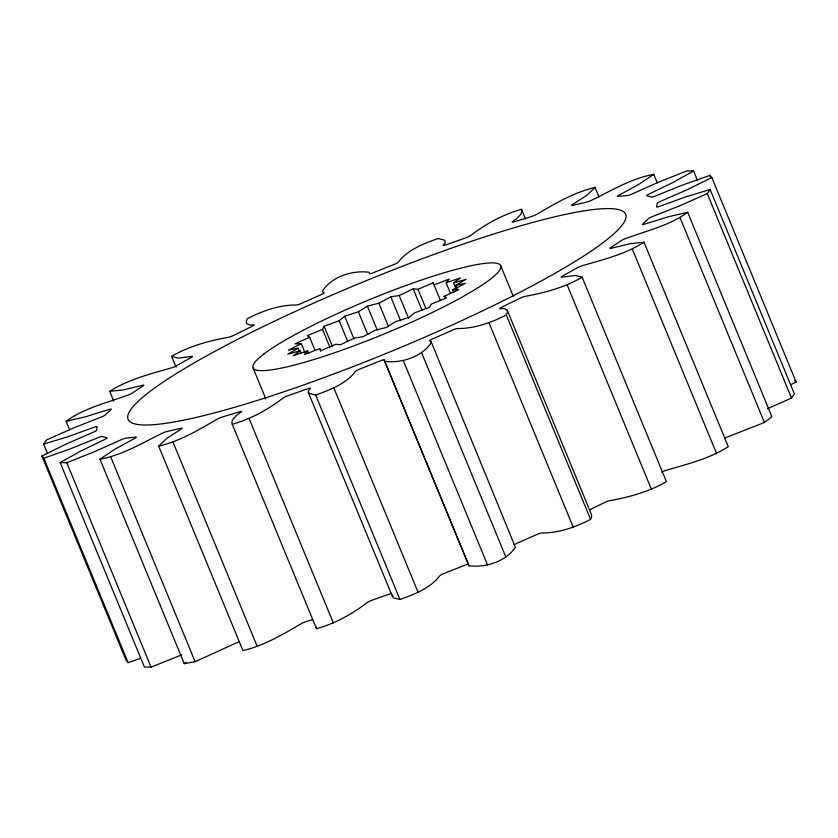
<?xml version="1.0" encoding="UTF-8"?>
<svg xmlns="http://www.w3.org/2000/svg" width="838" height="838" viewBox="0 0 838 838"><rect width="100%" height="100%" fill="white"/><g stroke="black" fill="none" stroke-linecap="round" stroke-linejoin="round"><path stroke-width="1.26" d="M589.596 509.871L604.02 502.779A4.379 0.608 -22.4 0 1 609.593 500.747C629.254 497.123 649.052 491.78 666.42 481.672L582.159 277.252C564.791 287.361 545.004 292.692 525.332 296.327A4.379 0.608 -22.4 0 0 519.759 298.359L502.004 307.075A4.379 0.608 -22.4 0 0 500.108 308.719L503.984 308.531L507.158 310.029L507.43 312.385L506.32 314.952C491.372 322.651 474.507 328.706 457.517 328.538A4.379 0.608 -22.4 0 0 452.478 330.13L432.827 338.814A4.379 0.608 -22.4 0 0 429.59 340.888L431.151 341.747L431.12 342.815C421.818 357.061 401.014 363.577 384.632 361.293L384.213 359.952A4.379 0.608 -22.4 0 0 380.043 360.989L359.837 369.045A4.379 0.608 -22.4 0 0 355.49 371.412C346.115 383.825 329.889 389.995 315.675 395.054L308.897 393.326L308.394 390.707L310.395 388.423A4.379 0.608 -22.4 0 0 307.399 388.842L288.01 395.725A4.379 0.608 -22.4 0 0 282.835 398.207C267.751 409.782 250.614 419.168 232.252 424.269L316.502 628.699C334.865 623.598 352.012 614.202 367.096 602.637A4.379 0.608 -22.4 0 1 372.271 600.155L391.66 593.262M431.151 341.747L515.38 547.245C506.079 561.481 485.265 568.007 468.882 565.723L468.463 564.383A4.379 0.608 -22.4 0 0 464.304 565.42L444.098 573.475A4.379 0.608 -22.4 0 0 439.751 575.832C430.365 588.245 414.15 594.425 399.936 599.484L393.148 597.756L392.655 595.137M514.008 544.91A4.379 0.608 -22.4 0 1 517.088 543.244L536.739 534.55A4.379 0.608 -22.4 0 1 541.777 532.968C558.768 533.136 575.633 527.071 590.581 519.382L591.68 516.816L591.408 514.448L507.158 310.029M315.036 350.368L309.61 337.211L307.169 335.734L322.546 329.397L324.117 326.286L339.181 320.734L344.648 316.198L358.381 311.799L367.39 306.153L378.849 303.199L390.77 296.82L399.181 295.521L413.197 288.859L417.994 289.299L433.162 282.794L440.558 300.748M47.598 453.756L43.618 444.077L46.478 439.96L73.985 427.778L100.434 417.366A4.379 0.608 -22.4 0 0 105.326 414.904L111.045 409.457A4.379 0.608 -22.4 0 0 108.552 409.625L85.518 416.779L66.076 421.263L69.575 429.737M725.425 437.792L764.424 422.499L771.924 416.737L687.663 212.307L668.221 216.791L645.187 223.956A4.379 0.608 -22.4 0 1 642.704 224.113L648.413 218.666A4.379 0.608 -22.4 0 1 653.305 216.204L679.754 205.802L707.262 193.62L710.132 189.493L794.382 393.923L791.522 398.04L767.461 408.724M308.625 353.186L307.64 350.797L304.477 354.516L319.76 348.608L320.745 351.007M450.561 293.541L446.12 282.773L449.283 279.054L434 284.951L433.162 282.794M312.658 619.575L306.499 621.45A4.379 0.608 -22.4 0 0 300.852 623.891C282.553 634.659 263.771 645.731 242.936 650.581L158.675 446.151L166.563 438.567L181.081 429.119A4.379 0.608 -22.4 0 0 180.935 428.249L167.003 431.486A4.379 0.608 -22.4 0 0 161.284 433.717C141.454 443.407 121.845 455.306 99.973 459.224L184.234 663.654L195.128 661.695L238.359 642.002M599.055 197.098L595.064 187.419L587.187 195.013L572.658 204.451A4.379 0.608 -22.4 0 0 572.804 205.331L586.736 202.094A4.379 0.608 -22.4 0 0 592.466 199.853C612.285 190.163 631.894 178.264 653.766 174.346L657.254 182.81M66.076 421.263C83.947 408.232 106.416 402.973 127.062 395.4A4.379 0.608 -22.4 0 0 132.561 392.917L143.099 385.868A4.379 0.608 -22.4 0 0 142.031 385.386L123.165 389.963L109.726 391.336L113.717 401.014M661.559 472.265A4.379 0.608 -22.4 0 1 667.289 469.929C688.155 463.885 709.849 458.47 728.274 446.664L644.013 242.234L630.574 243.607L611.709 248.195A4.379 0.608 -22.4 0 1 610.64 247.702L621.178 240.663A4.379 0.608 -22.4 0 1 626.688 238.181C647.324 230.597 669.792 225.338 687.663 212.307M301.23 353.049L300.245 350.661L293.29 355.689L307.64 350.797M455.987 288.89L453.515 282.909L460.471 277.881L446.12 282.773M99.973 459.224L114.628 449.388L134.394 438.567A4.379 0.608 -22.4 0 0 135.735 437.122L126.067 438.138A4.379 0.608 -22.4 0 0 120.651 440.002L95.113 451.441L66.799 462.712L60.147 462.586L144.408 667.017L151.06 667.132L181.773 654.845M653.766 174.346L639.111 184.182L619.345 195.013A4.379 0.608 -22.4 0 0 618.004 196.459L627.672 195.443A4.379 0.608 -22.4 0 0 633.088 193.568L658.626 182.139L686.94 170.868L693.592 170.983L697.583 180.662M184.234 663.654L186.298 662.198M109.726 391.336C128.151 379.53 149.845 374.115 170.711 368.071A4.379 0.608 -22.4 0 0 176.441 365.735L191.085 357.575A4.379 0.608 -22.4 0 0 191.514 356.475L178.106 358.172L171.581 356.328C188.948 346.22 208.746 340.877 228.407 337.253A4.379 0.608 -22.4 0 0 233.98 335.221L251.735 326.495A4.379 0.608 -22.4 0 0 253.631 324.851L249.755 325.039L246.592 323.552L246.32 321.184L247.419 318.618C262.367 310.929 279.232 304.864 296.223 305.032A4.379 0.608 -22.4 0 0 301.261 303.45L320.912 294.756A4.379 0.608 -22.4 0 0 324.149 292.692L322.599 291.823L322.62 290.755C331.921 276.519 352.735 269.993 369.118 272.277L369.537 273.617A4.379 0.608 -22.4 0 0 373.696 272.58L393.902 264.525A4.379 0.608 -22.4 0 0 398.249 262.168C407.635 249.755 423.85 243.575 438.065 238.516L444.852 240.244L445.345 242.863L443.344 245.146A4.379 0.608 -22.4 0 0 446.34 244.738L465.729 237.845A4.379 0.608 -22.4 0 0 470.904 235.363C485.988 223.798 503.135 214.402 521.498 209.301L525.478 218.98M582.159 277.252L575.643 275.409L562.225 277.106A4.379 0.608 -22.4 0 1 562.654 275.995L577.298 267.835A4.379 0.608 -22.4 0 1 583.039 265.499C603.894 259.455 625.598 254.05 644.013 242.234M299.543 351.803L298.066 348.21L287.79 354.212L300.245 350.661M457.171 288.942L455.694 285.349L465.959 279.347L453.515 282.909M60.147 462.586L80.574 451.179L104.237 439.709A4.379 0.608 -22.4 0 0 106.971 437.792L102.226 436.514A4.379 0.608 -22.4 0 0 97.491 437.897L71 448.602L43.859 458.208L41.9 456.019L66.715 443.805L92.651 432.481A4.379 0.608 -22.4 0 0 96.6 430.208L97.103 426.731A4.379 0.608 -22.4 0 0 93.364 427.537L67.721 436.776L43.618 444.077M693.592 170.983L673.165 182.401L649.502 193.861A4.379 0.608 -22.4 0 0 646.768 195.788L651.514 197.066A4.379 0.608 -22.4 0 0 656.259 195.673L682.74 184.978L709.88 175.362L711.839 177.551L796.1 381.981L790.527 384.799M304.718 352.002L301.261 343.622L288.377 350.179L298.066 348.21M453.484 292.336L452.499 289.938L465.383 283.38L455.694 285.349M711.839 177.551L687.024 189.776L661.088 201.099A4.379 0.608 -22.4 0 0 657.139 203.362L656.636 206.839A4.379 0.608 -22.4 0 0 660.386 206.043L686.018 196.794L710.132 189.493M158.675 446.151C179.51 441.301 198.292 430.229 216.602 419.461A4.379 0.608 -22.4 0 1 222.238 417.02L239.49 411.783A4.379 0.608 -22.4 0 1 241.114 412.013L236.829 415.082L232.817 419.44L231.791 422.321L232.252 424.269M309.61 337.211L294.986 343.884L301.261 343.622M445.135 298.747L444.15 296.359L458.774 289.686L452.499 289.938M41.9 456.019L126.161 660.449L128.12 662.638L140.491 658.375M595.064 187.419C574.229 192.269 555.447 203.341 537.148 214.109A4.379 0.608 -22.4 0 1 531.502 216.55L514.249 221.798A4.379 0.608 -22.4 0 1 512.626 221.557L516.91 218.488L520.922 214.13L521.948 211.249L521.498 209.301M444.15 296.359L446.581 297.836L431.214 304.163L429.643 307.274L414.58 312.836L409.112 317.361L395.368 321.771L386.37 327.417L374.911 330.371L362.99 336.74L354.579 338.039L340.563 344.701L335.766 344.261L320.598 350.766L319.76 348.608M794.791 380.515L796.1 381.981M709.88 175.362L710.875 177.782M707.262 193.62L791.522 398.04M680.163 218.069L764.424 422.499M632.397 249.253L716.658 453.683M567.221 285.035L651.482 489.465M500.59 265.437L513.338 296.369M506.32 314.952L590.581 519.382M489.067 322.986L573.328 527.416M417.994 289.299L425.882 308.447M413.197 288.859L422.08 310.395M399.181 295.521L408.556 318.262M421.661 352.788L505.922 557.207M390.77 296.82L400.627 320.755M403.267 360.508L487.527 564.938M378.849 303.199L388.224 325.93M367.39 306.153L377.247 330.078M384.213 359.952L468.463 564.383M384.632 361.293L468.882 565.723M358.381 311.799L367.756 334.53M344.648 316.198L354.024 338.94M339.181 320.734L347.561 341.076M324.117 326.286L332.497 346.628M322.546 329.397L329.942 347.351M333.943 388.162L418.204 592.592M315.675 395.054L399.936 599.484M308.091 391.891L392.352 596.31M253.149 368.133L265.897 399.056M249.148 418.675L333.409 623.105M171.581 356.328L176.064 367.212M173.068 442.244L257.329 646.674M110.867 457.265L195.128 661.695M66.799 462.712L151.06 667.132M43.859 458.208L128.12 662.638M316.052 626.751L316.502 628.699M263.991 353.908L263.457 354.317A133.965 18.646 -22.4 0 0 276.603 369.034L277.378 368.898A133.965 18.646 -22.4 0 0 325.385 355.846L326.569 355.459A133.965 18.646 -22.4 0 0 449.943 303.618L450.991 303.073A133.965 18.646 -22.4 0 0 489.748 279.662L490.282 279.264A133.965 18.646 -22.4 0 0 477.136 264.536L476.361 264.672A133.965 18.646 -22.4 0 0 428.354 277.724L427.171 278.122A133.965 18.646 -22.4 0 0 303.806 329.952L302.759 330.497A133.965 18.646 -22.4 0 0 263.991 353.908M264.42 398.176A269.061 37.448 -22.4 0 0 625.651 214.329A269.061 37.448 -22.4 0 0 240.537 337.861A269.061 37.448 -22.4 0 0 264.42 398.176"/></g></svg>
